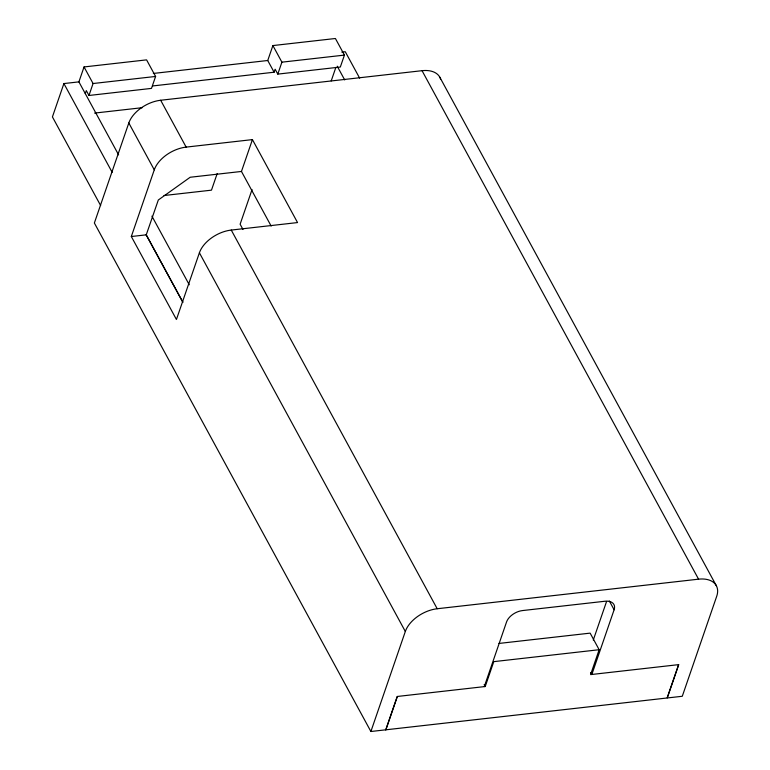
<?xml version="1.0" encoding="UTF-8"?>
<svg xmlns="http://www.w3.org/2000/svg" width="770" height="770" viewBox="0 0 770 770"><rect width="100%" height="100%" fill="white"/><g stroke="black" fill="none" stroke-linecap="round" stroke-linejoin="round"><path stroke-width="1.16" d="M85.278 93.584L86.307 90.591L88.964 95.47L151.488 88.396L155.598 76.451L146.579 59.868L84.045 66.942L78.906 81.87L63.9 83.564L52.418 116.905L100.649 205.58M88.964 95.47L93.074 83.526L84.045 66.942M440.652 79.252A28.018 17.075 -28.5 0 0 422.047 70.686L160.67 100.254A28.018 17.075 -28.5 0 0 128.811 122.988L94.364 223.011L370.89 731.5L667.109 697.986L678.591 664.645M131.323 236.525L154.279 169.843A28.018 17.075 -28.5 0 1 186.148 147.109L252.425 139.611L297.547 222.569L231.26 230.066A28.018 17.075 -28.5 0 0 199.401 252.801L176.436 319.483L131.323 236.525L146.252 234.831L158.322 199.988L190.19 177.254L241.462 171.45L252.425 139.611M217.188 173.568L211.471 190.161L164.01 195.522M274.11 72.216L267.748 60.503L272.888 45.574L335.412 38.5L344.44 55.094L340.321 67.038L277.797 74.112L275.14 69.233L274.11 72.216L152.576 85.961M277.797 74.112L281.907 62.168L272.888 45.574M252.05 189.584L240.124 224.214L242.983 229.46M331.216 80.908L335.864 67.394M370.89 731.5L405.328 631.477A28.018 17.075 -28.5 0 1 437.196 608.743L698.563 579.175A28.018 17.075 -28.5 0 1 716.726 596.25L682.278 696.273L667.272 697.966L678.755 664.625L590.59 674.607L599.156 649.716L590.138 633.132L498.97 643.441M385.731 729.825L397.214 696.484L485.216 686.522L493.782 661.642L599.156 649.716M385.895 729.806L397.378 696.465M484.292 686.628L506.564 621.939A14.014 8.537 -28.5 0 1 522.493 610.572L605.037 601.235A14.014 8.537 -28.5 0 1 614.113 609.773L591.841 674.462L590.773 672.508M593.285 640.053L606.577 601.466M153.355 73.448L267.748 60.503M341.822 52.119L345.278 51.734L359.648 78.145M93.074 83.526L155.598 76.451M281.907 62.168L344.44 55.094M94.585 113.094L142.238 107.694M439.795 77.183L716.312 585.662M422.047 70.686L698.563 579.175M337.222 66.201L344.69 79.926M609.34 600.985L614.113 609.773M241.462 171.45L271.156 226.062M484.157 684.568L485.216 686.522M160.67 100.254L186.148 147.109M231.26 230.066L437.196 608.743M128.811 122.988L154.279 169.843M199.401 252.801L405.328 631.477M78.906 81.87L118.599 154.857M151.921 216.129L189.266 284.794M146.252 234.831L182.798 302.042M63.9 83.564L112.179 172.336M146.079 234.677L182.856 302.312"/></g></svg>
